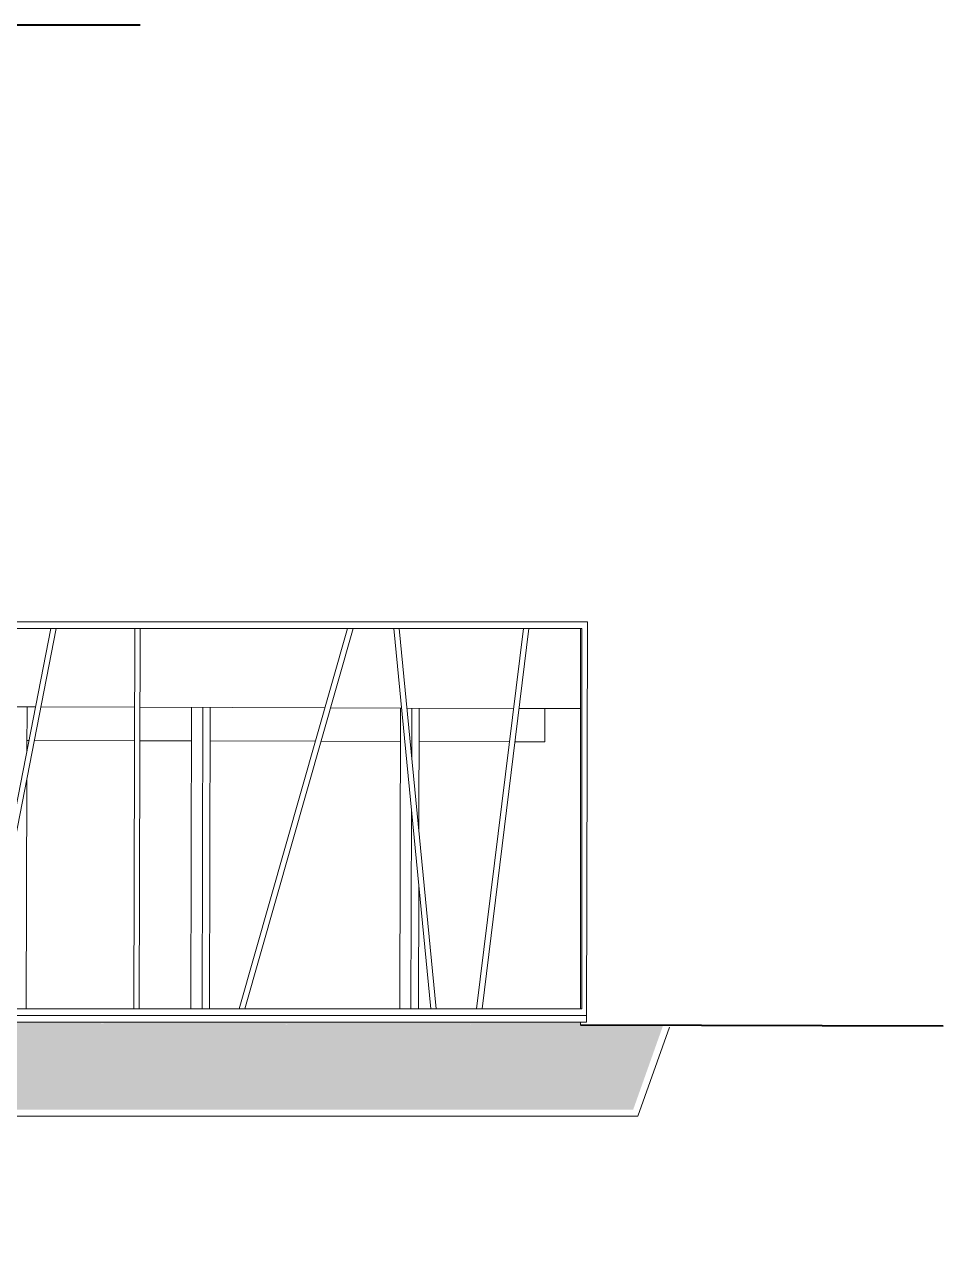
# Model space of a CAD drawing. Header units: millimetres. Extents: x -105266 to 178069, y 491 to 168574.
# Drawn here: x -71294 to -69917, y 32374 to 34229 of the extents above; entities that cross this region are included whole.
import ezdxf

# ---------------------------------------------------------------- set-up
doc = ezdxf.new("R2010")
doc.units = ezdxf.units.MM
for name, color, linetype, lineweight in [('A-sc murowane', 2, 'Continuous', 40), ('A-sc wykończenie', 6, 'Continuous', 18), ('A-SC-MUROWANE', 2, 'Continuous', 40), ('AVG', 123, 'Continuous', 15), ('stolarka', 1, 'Continuous', 5)]:
    doc.layers.add(name, color=color, linetype=linetype, lineweight=lineweight)

msp = doc.modelspace()

# ---------------------------------------------------------------- hatches: boundary and pattern name
at = {"layer": 'AVG', "linetype": 'Continuous', "ltscale": 50}
h = msp.add_hatch(dxfattribs=at)
h.set_pattern_fill('AR-SAND', color=256, scale=0.5)
h.set_pattern_definition([(37.5, (-104310.518, -15240.66), (-0.8000156, 24.470662), [0, -19.304, 0, -21.59, 0, -20.6375]), (7.5, (-104310.518, -15240.66), (22.476164, 35.841255), [0, -10.414, 0, -17.399, 0, -6.6675]), (327.5, (-104326.14, -15240.66), (39.5496185, 0.071859), [0, -6.35, 0, -22.86, 0, -29.845]), (317.5, (-104326.14, -15240.66), (38.177823, 11.146466), [0, -3.175, 0, -14.986, 0, -17.145])])
edge = h.paths.add_edge_path()
edge.add_line((-75032.17, 32738.59), (-74967.58, 32511.75))
edge.add_line((-74967.58, 32511.75), (-74231.39, 32511.75))
edge.add_line((-74231.39, 32511.75), (-73845.06, 32384.4))
edge.add_line((-73845.06, 32384.4), (-72282.93, 32384.31))
edge.add_line((-72282.93, 32384.31), (-71619.48, 32603.02))
edge.add_line((-71619.48, 32603.02), (-70381.93, 32603.16))
edge.add_line((-70381.93, 32603.16), (-70336.86, 32730.07))
edge.add_line((-75032.16, 32738.55), (-74859.78, 32738.55))
edge.add_line((-74859.78, 32738.55), (-74859.78, 32554.87))
edge.add_line((-74859.78, 32554.87), (-74862.54, 32554.87))
edge.add_line((-74862.54, 32554.87), (-74862.54, 32524.83))
edge.add_line((-74862.54, 32524.83), (-74802.54, 32524.84))
edge.add_line((-74229.58, 32524.73), (-74802.54, 32524.84))
edge.add_line((-74229.58, 32524.75), (-73842.3, 32397.18))
edge.add_line((-73842.3, 32397.18), (-73782.3, 32397.18))
edge.add_line((-73782.3, 32397.18), (-73782.3, 32414.4))
edge.add_line((-73782.3, 32414.4), (-73556.49, 32414.39))
edge.add_line((-73556.49, 32414.39), (-73556.49, 32397.18))
edge.add_line((-73556.49, 32397.18), (-73496.49, 32397.19))
edge.add_line((-73496.49, 32397.19), (-73496.49, 32414.65))
edge.add_line((-73496.49, 32414.65), (-73127.52, 32414.65))
edge.add_line((-73127.52, 32414.65), (-73127.52, 32397.19))
edge.add_line((-73127.52, 32397.19), (-73093.98, 32397.19))
edge.add_line((-73093.98, 32397.19), (-73093.98, 32414.65))
edge.add_line((-73093.98, 32414.65), (-72591.21, 32414.67))
edge.add_line((-72591.21, 32414.67), (-72591.21, 32397.15))
edge.add_line((-72591.21, 32397.15), (-72531.21, 32397.15))
edge.add_line((-72531.21, 32397.15), (-72531.21, 32414.63))
edge.add_line((-72531.21, 32414.63), (-72364.55, 32414.63))
edge.add_line((-72364.55, 32414.63), (-72364.55, 32397.06))
edge.add_line((-72364.55, 32397.06), (-72285.74, 32397.06))
edge.add_line((-71621.57, 32616.02), (-72285.74, 32397.07))
edge.add_line((-71621.57, 32616.02), (-71542.76, 32616.02))
edge.add_line((-71542.76, 32616.02), (-71542.75, 32733.97))
edge.add_line((-71542.75, 32733.97), (-70460.98, 32733.91))
edge.add_line((-70460.98, 32733.91), (-70460.99, 32730.06))
edge.add_line((-70460.99, 32730.06), (-70336.86, 32730.07))

# ---------------------------------------------------------------- linework, layer by layer
at = {"color": 1}
msp.add_xline((57065.48, 34530.8), (1, 0), dxfattribs=at)
at = {"layer": 'A-sc murowane', "linetype": 'Continuous', "ltscale": 50}
msp.add_line((-71449.31, 34228.79), (-71121.12, 34228.8), dxfattribs=at)
at = {"layer": 'A-sc wykończenie'}
for p, q in [((-71128.92, 33323.95), (-71130.67, 32753.95)), ((-71120.92, 33323.95), (-71122.67, 32753.95)), ((-71290.53, 33206.51), (-71290.73, 33140.82)), ((-71043.79, 33205.77), (-71045.17, 32753.94)), ((-71026.9, 33205.72), (-71028.28, 32753.94)), ((-71015.84, 33205.69), (-71017.23, 32753.94)), ((-70730.54, 33204.85), (-70731.93, 32753.93)), ((-70713.65, 33204.8), (-70713.88, 33129.82)), ((-70702.59, 33204.76), (-70703.16, 33019.52)), ((-71290.86, 33098.44), (-71291.92, 32753.96)), ((-70714.13, 33049.66), (-70715.04, 32753.92)), ((-70703.41, 32939.35), (-70703.98, 32753.92))]:
    msp.add_line(p, q, dxfattribs=at)
at = {"layer": 'A-SC-MUROWANE'}
msp.add_line((-70460.98, 32730.06), (-69917.22, 32728.39), dxfattribs=at)
at = {"layer": 'AVG'}
for p, q in [((-71366.33, 32753.96), (-71254.94, 33323.95)), ((-71358.18, 32753.96), (-71246.79, 33323.95)), ((-70972.49, 32753.94), (-70810.07, 33323.93)), ((-70964.17, 32753.94), (-70801.75, 33323.93)), ((-70740.79, 33323.92), (-70685.38, 32753.92)), ((-70732.75, 33323.92), (-70677.35, 32753.92)), ((-70546.49, 33323.91), (-70616.6, 32753.92)), ((-70538.43, 33323.91), (-70608.54, 32753.92)), ((-70460.91, 33323.91), (-70460.95, 32753.91)), ((-70458.94, 33323.91), (-70458.98, 32753.91)), ((-71510.46, 33207.16), (-71277.9, 33206.47)), ((-71269.76, 33206.44), (-71129.28, 33206.03)), ((-71121.28, 33206), (-70843.9, 33205.18)), ((-70835.59, 33205.16), (-70729.21, 33204.84)), ((-70721.17, 33204.82), (-70561.2, 33204.35)), ((-70553.14, 33204.32), (-70460.92, 33204.32)), ((-70514.48, 33204.32), (-70514.48, 33154.22)), ((-71290.69, 33156.39), (-71287.69, 33156.38)), ((-71279.55, 33156.36), (-71129.44, 33155.91)), ((-71121.44, 33155.89), (-71043.94, 33155.66)), ((-71015.99, 33155.58), (-70858.17, 33155.11)), ((-70849.86, 33155.09), (-70730.7, 33154.73)), ((-70702.75, 33154.65), (-70567.36, 33154.25)), ((-70559.31, 33154.23), (-70514.48, 33154.22))]:
    msp.add_line(p, q, dxfattribs=at)
at = {"layer": 'AVG', "linetype": 'Continuous', "ltscale": 50}
msp.add_lwpolyline([(-75041.78, 32735.85), (-74975.13, 32501.75), (-74233, 32501.75), (-73846.66, 32374.4), (-72281.32, 32374.3), (-71617.87, 32593.02), (-70374.87, 32593.16), (-70327.44, 32726.72)], dxfattribs=at)
at = {"layer": 'AVG'}
msp.add_lwpolyline([(-71621.57, 32616.02), (-71542.76, 32616.02), (-71542.75, 32733.97), (-70460.98, 32733.91), (-70460.99, 32730.06), (-70336.86, 32730.07)], dxfattribs=at)
at = {"layer": 'stolarka', "linetype": 'Continuous'}
for p, q in [((-70450.31, 33333.91), (-71555.95, 33333.97)), ((-70452.15, 32733.91), (-70450.31, 33333.91)), ((-70458.94, 33323.91), (-71545.72, 33323.97)), ((-70458.98, 32753.91), (-71539.66, 32753.97)), ((-70452.12, 32743.89), (-71542.76, 32743.97)), ((-70452.15, 32733.91), (-71542.76, 32733.97))]:
    msp.add_line(p, q, dxfattribs=at)

doc.saveas('drawing.dxf')
